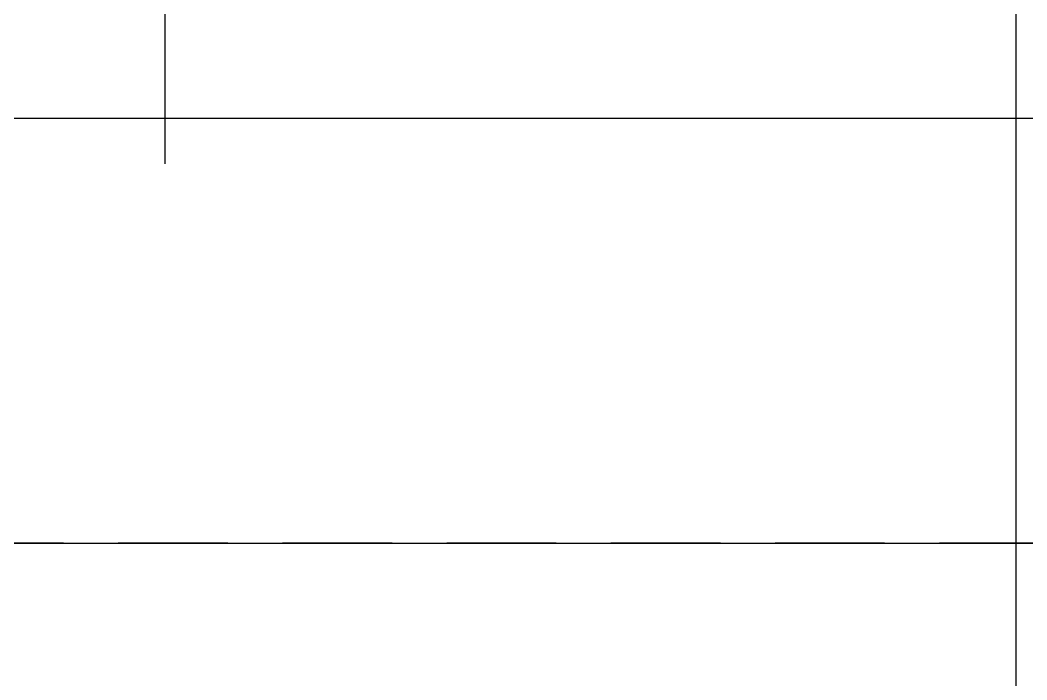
# Model space of a CAD drawing. Header units: inches. Extents: x 21 to 32698, y 13 to 3712.
# Drawn here: x 6198.42 to 6242.22, y 2576.14 to 2604.84 of the extents above; entities that cross this region are included whole.
import ezdxf

# ---------------------------------------------------------------- set-up
doc = ezdxf.new("R2010")
doc.units = ezdxf.units.IN
doc.header["$MEASUREMENT"] = 0
doc.set_wipeout_variables(frame=1)
doc.linetypes.add('DOT', pattern=[6.35, 0, -6.35])
doc.linetypes.add('IMPORT-HIDDEN2', pattern=[47.625, 31.75, -15.875])
for name, color, linetype, lineweight in [('Z_MİM_-KM-BEAM-RAY', 8, 'DOT', 25), ('Z_MİM_-KM-GLAZ', 8, 'Continuous', 25), ('Z_MİM_-KM-GLAZ-CURT', 8, 'Continuous', 25), ('Z_MİM_-KM-GLAZ-IDEN', 8, 'Continuous', 25), ('Z_MİM_-KM-IZO-THERMAL', 8, 'Continuous', 25), ('Z_MİM_-KM-IZO-THERMAL-ROCKWOOL', 8, 'BATTING', 25), ('Z_MİM_-KM-PAINT', 8, 'Continuous', 25), ('Z_MİM_-KM-PATTERN-00', 8, 'Continuous', 25), ('Z_MİM_-KM-PAVEMENT', 8, 'Continuous', 25), ('Z_MİM_-KM-RAY-1', 8, 'IMPORT-HIDDEN2', 25), ('Z_MİM_-KM-STRS', 8, 'Continuous', 25), ('Z_MİM_-KM-WALL-PL', 8, 'Continuous', 25), ('Z_MİM_-KM-WALL-PLASTER', 8, 'Continuous', 25)]:
    doc.layers.add(name, color=color, linetype=linetype, lineweight=lineweight)
doc.linetypes.add('BATTING', pattern='A,0.00254,-2.54,[134,ltypeshp.shx,S=2.54,R=0,X=-2.54,Y=0],-5.08,[134,ltypeshp.shx,S=2.54,R=180,X=2.54,Y=0],-2.54', length=10.16254)

# ---------------------------------------------------------------- blocks, each defined once
blk = doc.blocks.new('TRETUVAR')
at = {"layer": 'Z_MİM_-KM-PATTERN-00'}
h = blk.add_hatch(dxfattribs=at)
h.set_pattern_fill('AR-B816', color=256, scale=0.3, angle=90)
h.set_pattern_definition([(90, (21322.77, 490.03), (-60.96, 4e-15), []), (180, (21322.77, 490.03), (-60.96, -60.96), [60.96, -60.96])])
h.paths.add_polyline_path([(22632.772, 2700.032), (19252.772, 2700.032), (19252.772, 2750.032), (19097.772, 2750.032), (19097.772, 2610.032), (22542.772, 2610.032), (22542.772, 2080.13), (22697.772, 2080.13), (22697.772, 1460.13), (22542.772, 1460.13), (22542.772, 980.032), (21222.771, 980.032), (21222.771, 590.032), (20152.772, 590.032), (20152.772, 980.032), (19012.772, 980.032), (19012.775, 1635.031), (18722.771, 1635.031), (18722.772, 2610.032), (18807.772, 2610.032), (18807.772, 2750.032), (18632.772, 2750.032), (18632.771, 1545.031), (18922.774, 1545.031), (18922.771, 890.032), (19882.772, 890.032), (19882.772, 665.017), (20022.751, 665.033), (20022.77, 490.032), (21322.771, 490.032), (21322.771, 890.032), (22632.772, 890.032), (22632.772, 1220.13), (22797.772, 1220.13), (22797.772, 2180.13), (22632.772, 2180.13)])
h.paths.add_polyline_path([(19082.772, 2750.032), (18822.772, 2750.032), (18822.772, 2610.032), (19082.772, 2610.032)], flags=16)
at = {"layer": 'Z_MİM_-KM-PAVEMENT'}
blk.add_lwpolyline([(22542.772, 1460.13), (22542.772, 980.032), (21222.771, 980.032), (21222.771, 590.032), (20152.772, 590.032), (20152.772, 980.032), (19012.772, 980.032), (19012.775, 1635.031), (18722.771, 1635.031), (18722.772, 2610.032), (22542.772, 2610.032), (22542.772, 2080.13), (22697.772, 2080.13), (22697.772, 1460.13)], close=True, dxfattribs=at)
blk = doc.blocks.new('*U77')
blk.add_wipeout([(160, -25), (160, 16.5), (0, 16.5), (0, -25)])
at = {"layer": 'Z_MİM_-KM-GLAZ-CURT'}
blk.add_lwpolyline([(0, 15), (0, 18.5), (160, 18.5), (160, 15)], dxfattribs=at)
at = {"layer": 'Z_MİM_-KM-GLAZ-IDEN', "ltscale": 1.5}
blk.add_line((80, -28.522), (80, 68.522), dxfattribs=at)
at = {"layer": 'Z_MİM_-KM-RAY-1', "ltscale": 0.15}
blk.add_line((160, 0), (0, 0), dxfattribs=at)
blk = doc.blocks.new('-KM_Kiriş İzi_ZK')
at = {"layer": 'Z_MİM_-KM-BEAM-RAY'}
blk.add_line((2774.999, 1600.001), (3475.001, 1600.001), dxfattribs=at)

msp = doc.modelspace()

# ---------------------------------------------------------------- linework, layer by layer
at = {"layer": 'Z_MİM_-KM-IZO-THERMAL'}
msp.add_lwpolyline([(4654.257, 1293.058), (4654.257, 969.583), (3319.258, 969.583), (3319.258, 1624.583), (3029.258, 1624.583), (3029.258, 2594.584), (6844.258, 2594.584), (6844.258, 969.583), (5329.257, 969.583), (5329.257, 1293.058)], dxfattribs=at)
at = {"layer": 'Z_MİM_-KM-IZO-THERMAL-ROCKWOOL', "ltscale": 0.45}
msp.add_lwpolyline([(4649.257, 1293.058), (4649.257, 974.583), (3324.258, 974.583), (3324.258, 1629.583), (3034.258, 1629.583), (3034.258, 2589.584), (6839.258, 2589.584), (6839.258, 974.583), (5334.257, 974.583), (5334.257, 1293.058)], dxfattribs=at)
at = {"layer": 'Z_MİM_-KM-PAINT'}
msp.add_lwpolyline([(4657.257, 1293.058), (4657.257, 966.583), (3316.258, 966.583), (3316.258, 1621.583), (3026.258, 1621.583), (3026.258, 2597.584), (6847.258, 2597.584), (6847.258, 966.583), (5326.257, 966.583), (5326.257, 1293.058)], dxfattribs=at)
at = {"layer": 'Z_MİM_-KM-WALL-PLASTER'}
for points in [[(4656.757, 1293.058), (4656.757, 967.083), (3316.758, 967.083), (3316.758, 1622.083), (3026.758, 1622.083), (3026.758, 2597.084), (6846.758, 2597.084), (6846.758, 967.083), (5326.757, 967.083), (5326.757, 1293.058)], [(4644.257, 1293.058), (4644.257, 979.583), (3329.258, 979.583), (3329.258, 1634.583), (3039.258, 1634.583), (3039.258, 2584.584), (6834.258, 2584.584), (6834.258, 979.583), (5339.257, 979.583), (5339.257, 1293.058)]]:
    msp.add_lwpolyline(points, dxfattribs=at)

# ---------------------------------------------------------------- block references
at = {"layer": 'Z_MİM_-KM-STRS'}
msp.add_blockref('TRETUVAR', (-15696.014, -12.949), dxfattribs=at)

# ---------------------------------------------------------------- next in the draw order: block references
at = {"layer": 'Z_MİM_-KM-GLAZ', "ltscale": 1.5}
msp.add_blockref('*U77', (6161.757, 2582.083), dxfattribs=at)

# ---------------------------------------------------------------- next in the draw order: linework, layer by layer
at = {"layer": 'Z_MİM_-KM-WALL-PL'}
msp.add_lwpolyline([(4641.757, 982.083), (3331.758, 982.083), (3331.758, 1637.083), (3041.758, 1637.083), (3041.758, 2582.084), (6831.758, 2582.084), (6831.758, 982.083), (5341.758, 982.083)], dxfattribs=at)

# ---------------------------------------------------------------- next in the draw order: block references
at = {"layer": 'Z_MİM_-KM-BEAM-RAY'}
msp.add_blockref('-KM_Kiriş İzi_ZK', (3331.714, 982.083), dxfattribs=at)

doc.saveas('drawing.dxf')
